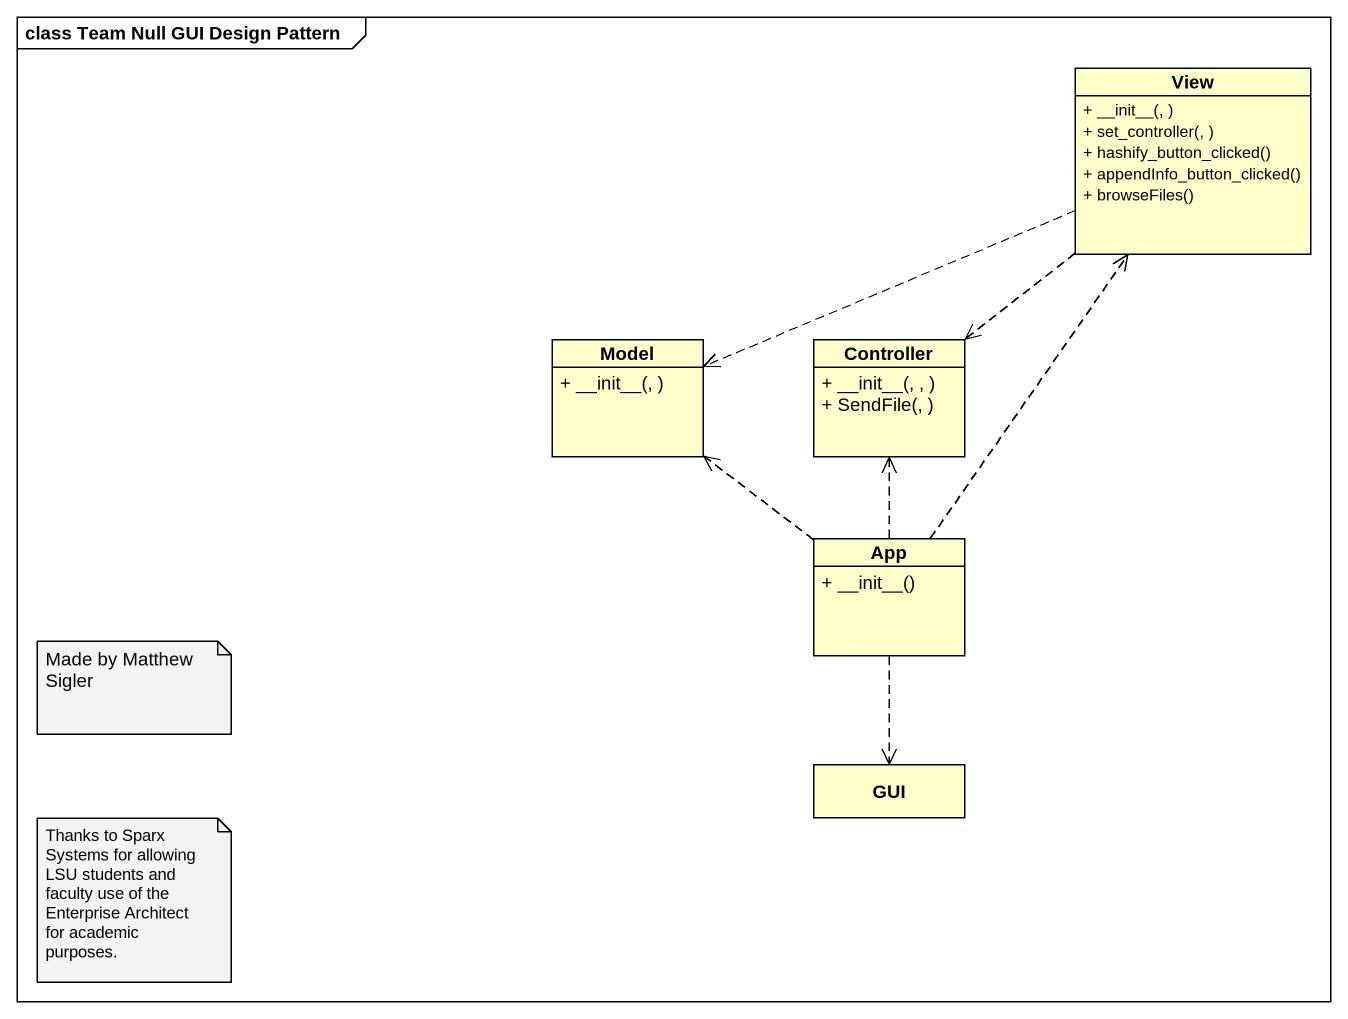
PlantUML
@startuml
mainframe class Team Null GUI Design Pattern
hide circle
hide empty members
skinparam classAttributeIconSize 0
class View {
  + ~__init~__(, )
  + set_controller(, )
  + hashify_button_clicked()
  + appendInfo_button_clicked()
  + browseFiles()
}
class Model {
  + ~__init~__(, )
}
class Controller {
  + ~__init~__(, , )
  + SendFile(, )
}
class App {
  + ~__init~__()
}
class GUI
View .left.> Model
View ..> Controller
App .up.> View
App .up.> Model
App .up.> Controller
App ..> GUI
note as N1
  Made by Matthew Sigler
end note
note as N2
  Thanks to Sparx Systems for allowing LSU students and
  faculty use of the Enterprise Architect for academic purposes.
end note
@enduml
